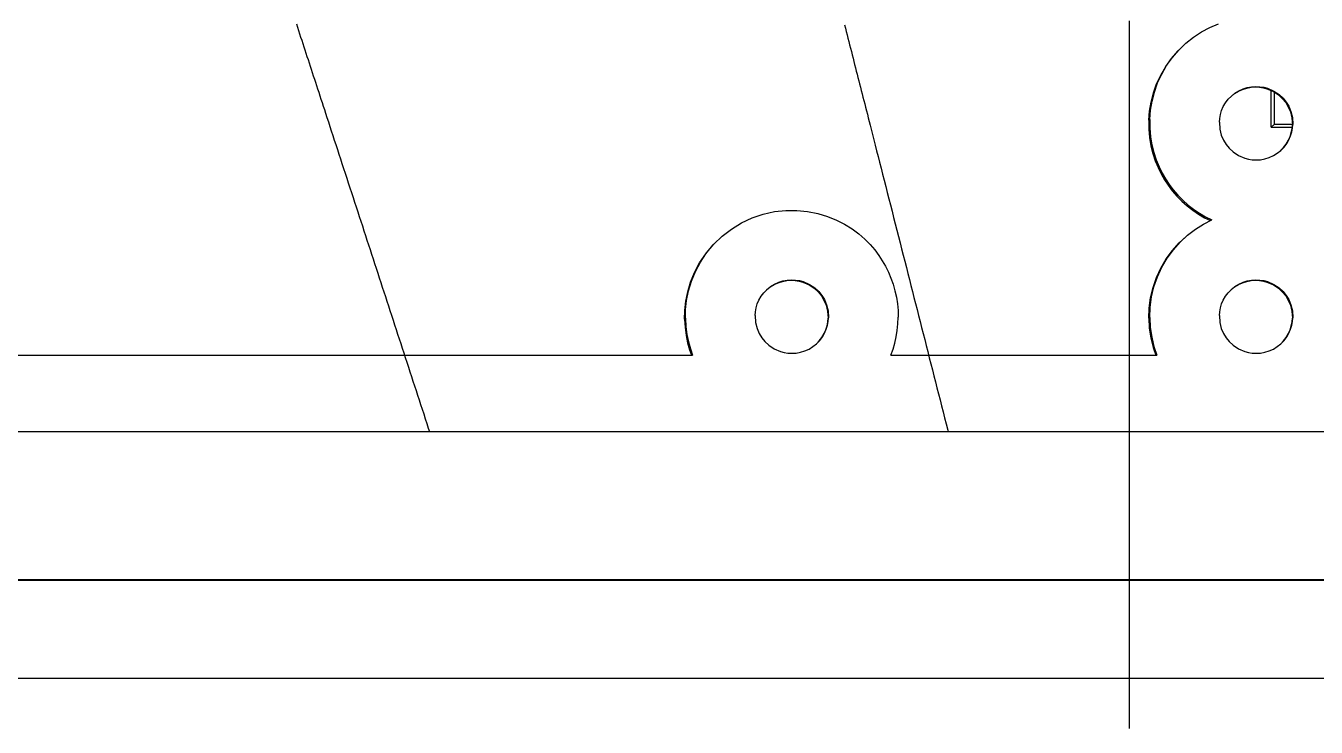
# Model space of a CAD drawing. Header units: millimetres. Extents: x -226 to 218, y -257 to 254.
# Drawn here: x 109.1 to 175, y 127.3 to 163.1 of the extents above; entities that cross this region are included whole.
import ezdxf

# ---------------------------------------------------------------- set-up
doc = ezdxf.new("R2010")
doc.units = ezdxf.units.MM
doc.layers.add('SKETCH', color=5, linetype='Continuous')
doc.layers.add('VISIBLE', color=7, linetype='Continuous')

msp = doc.modelspace()

# ---------------------------------------------------------------- linework, layer by layer
at = {"layer": 'SKETCH', "flags": 128}
for points in [[(122.942, 163.208), (122.997, 163.041), (123.052, 162.874), (123.106, 162.706), (123.161, 162.539), (123.215, 162.373), (123.27, 162.208), (123.324, 162.043), (123.377, 161.878), (123.431, 161.714), (123.485, 161.55), (123.539, 161.386), (123.592, 161.222), (123.646, 161.057), (123.7, 160.892), (123.754, 160.726), (123.808, 160.56), (123.863, 160.393), (123.918, 160.225), (123.973, 160.056), (124.029, 159.885), (124.085, 159.713), (124.142, 159.54), (124.199, 159.365), (124.257, 159.188), (124.315, 159.009), (124.374, 158.829), (124.434, 158.646), (124.506, 158.425), (124.579, 158.201), (124.653, 157.974), (124.728, 157.743), (124.804, 157.511), (124.881, 157.276), (124.958, 157.038), (125.036, 156.799), (125.115, 156.558), (125.194, 156.315), (125.273, 156.072), (125.353, 155.826), (125.433, 155.581), (125.514, 155.334), (125.594, 155.087), (125.675, 154.84), (125.755, 154.593), (125.836, 154.346), (125.916, 154.099), (125.996, 153.853), (126.076, 153.608), (126.156, 153.364), (126.235, 153.122), (126.314, 152.881), (126.392, 152.64), (126.47, 152.4), (126.549, 152.16), (126.627, 151.92), (126.705, 151.679), (126.784, 151.439), (126.862, 151.199), (126.941, 150.959), (127.019, 150.719), (127.097, 150.478), (127.176, 150.238), (127.254, 149.998), (127.333, 149.758), (127.411, 149.518), (127.489, 149.277), (127.568, 149.037), (127.646, 148.797), (127.724, 148.557), (127.803, 148.317), (127.881, 148.076), (127.96, 147.836), (128.038, 147.596), (128.116, 147.356), (128.195, 147.115), (128.273, 146.875), (128.351, 146.635), (128.43, 146.395), (128.508, 146.155), (128.586, 145.914), (128.665, 145.674), (128.743, 145.434), (128.821, 145.194), (128.9, 144.954), (128.978, 144.713), (129.056, 144.473), (129.135, 144.233), (129.213, 143.993), (129.291, 143.753), (129.37, 143.512), (129.448, 143.272), (129.526, 143.032), (129.605, 142.792), (129.683, 142.551), (129.737, 142.385)], [(150.945, 163.155), (150.989, 162.985), (151.032, 162.815), (151.076, 162.645), (151.119, 162.475), (151.163, 162.305), (151.206, 162.135), (151.25, 161.964), (151.293, 161.795), (151.336, 161.627), (151.379, 161.46), (151.421, 161.295), (151.463, 161.13), (151.505, 160.965), (151.547, 160.802), (151.589, 160.638), (151.631, 160.474), (151.673, 160.309), (151.715, 160.144), (151.757, 159.978), (151.8, 159.811), (151.843, 159.643), (151.886, 159.473), (151.93, 159.301), (151.974, 159.127), (152.019, 158.951), (152.065, 158.772), (152.111, 158.59), (152.158, 158.406), (152.206, 158.218), (152.255, 158.027), (152.305, 157.831), (152.373, 157.565), (152.442, 157.291), (152.514, 157.011), (152.586, 156.725), (152.661, 156.433), (152.736, 156.137), (152.813, 155.835), (152.89, 155.53), (152.969, 155.221), (153.049, 154.908), (153.129, 154.593), (153.209, 154.276), (153.291, 153.956), (153.372, 153.636), (153.454, 153.314), (153.536, 152.992), (153.618, 152.67), (153.7, 152.348), (153.781, 152.027), (153.862, 151.708), (153.943, 151.39), (154.023, 151.075), (154.103, 150.763), (154.181, 150.454), (154.26, 150.146), (154.338, 149.839), (154.416, 149.532), (154.494, 149.224), (154.573, 148.917), (154.651, 148.61), (154.729, 148.302), (154.807, 147.995), (154.885, 147.688), (154.964, 147.38), (155.042, 147.073), (155.12, 146.765), (155.198, 146.458), (155.276, 146.151), (155.355, 145.843), (155.433, 145.536), (155.511, 145.229), (155.589, 144.921), (155.667, 144.614), (155.746, 144.307), (155.824, 143.999), (155.902, 143.692), (155.98, 143.385), (156.058, 143.077), (156.137, 142.767), (156.218, 142.452), (156.235, 142.385)], [(165.488, 163.372), (165.487, 163.1), (165.487, 162.828), (165.486, 162.556), (165.485, 162.285), (165.484, 162.014), (165.484, 161.743), (165.483, 161.474), (165.483, 161.206), (165.483, 160.939), (165.482, 160.675), (165.482, 160.411), (165.482, 160.148), (165.482, 159.884), (165.482, 159.621), (165.482, 159.357), (165.482, 159.093), (165.482, 158.83), (165.482, 158.566), (165.482, 158.303), (165.482, 158.039), (165.482, 157.776), (165.482, 157.512), (165.482, 157.248), (165.482, 156.985), (165.482, 156.721), (165.482, 156.458), (165.482, 156.194), (165.482, 155.931), (165.482, 155.667), (165.482, 155.403), (165.482, 155.14), (165.482, 154.876), (165.482, 154.613), (165.482, 154.349), (165.482, 154.086), (165.482, 153.822), (165.482, 153.558), (165.482, 153.295), (165.482, 153.031), (165.482, 152.768), (165.482, 152.504), (165.482, 152.241), (165.482, 151.977), (165.482, 151.713), (165.482, 151.45), (165.482, 151.186), (165.482, 150.923), (165.482, 150.659), (165.482, 150.395), (165.482, 150.132), (165.482, 149.868), (165.482, 149.605), (165.482, 149.341), (165.482, 149.078), (165.482, 148.814), (165.482, 148.55), (165.482, 148.287), (165.482, 148.023), (165.482, 147.76), (165.482, 147.496), (165.482, 147.233), (165.482, 146.969), (165.482, 146.705), (165.482, 146.442), (165.482, 146.178), (165.482, 145.915), (165.482, 145.651), (165.482, 145.388), (165.482, 145.124), (165.482, 144.86), (165.482, 144.597), (165.482, 144.333), (165.482, 144.07), (165.482, 143.806), (165.482, 143.543), (165.482, 143.279), (165.482, 143.015), (165.482, 142.752), (165.482, 142.488), (165.482, 142.225), (165.482, 141.961), (165.482, 141.698), (165.482, 141.434), (165.482, 141.17), (165.482, 140.907), (165.482, 140.643), (165.482, 140.38), (165.482, 140.116), (165.482, 139.853), (165.482, 139.589), (165.482, 139.325), (165.482, 139.062), (165.482, 138.798), (165.482, 138.535), (165.482, 138.271), (165.482, 138.007), (165.482, 137.744), (165.482, 137.48), (165.482, 137.217), (165.482, 136.953), (165.482, 136.69), (165.482, 136.426), (165.482, 136.162), (165.482, 135.899), (165.482, 135.635), (165.482, 135.372), (165.482, 135.108), (165.482, 134.845), (165.482, 134.581), (165.482, 134.317), (165.482, 134.054), (165.482, 133.79), (165.482, 133.527), (165.482, 133.263), (165.482, 133), (165.482, 132.736), (165.482, 132.472), (165.482, 132.209), (165.482, 131.945), (165.482, 131.682), (165.482, 131.418), (165.482, 131.155), (165.482, 130.891), (165.482, 130.627), (165.482, 130.364), (165.482, 130.1), (165.482, 129.837), (165.482, 129.573), (165.482, 129.31), (165.482, 129.046), (165.482, 128.782), (165.482, 128.519), (165.482, 128.255), (165.482, 127.992), (165.482, 127.728), (165.482, 127.465), (165.482, 127.201)]]:
    msp.add_lwpolyline(points, dxfattribs=at)
at = {"layer": 'VISIBLE'}
for p, q in [((169.183, 162.8), (169.608, 163.03)), ((169.608, 163.03), (170.044, 163.217)), ((167.972, 161.822), (168.334, 162.17)), ((168.022, 161.87), (168.384, 162.218)), ((168.334, 162.17), (168.371, 162.206)), ((168.371, 162.206), (168.384, 162.218)), ((168.384, 162.218), (168.773, 162.529)), ((168.384, 162.218), (168.773, 162.529)), ((168.773, 162.529), (169.183, 162.8)), ((168.773, 162.529), (169.183, 162.8)), ((167.643, 161.44), (167.972, 161.822)), ((167.693, 161.488), (168.022, 161.87)), ((167.099, 160.595), (167.351, 161.029)), ((167.099, 160.595), (167.351, 161.029)), ((167.148, 160.643), (167.401, 161.077)), ((167.351, 161.029), (167.643, 161.44)), ((167.401, 161.077), (167.693, 161.488)), ((166.774, 159.728), (166.939, 160.191)), ((166.89, 160.144), (167.099, 160.595)), ((166.89, 160.144), (167.099, 160.595)), ((166.939, 160.191), (167.148, 160.643)), ((166.603, 159.213), (166.724, 159.681)), ((166.653, 159.26), (166.774, 159.728)), ((166.724, 159.681), (166.89, 160.144)), ((166.724, 159.681), (166.89, 160.144)), ((170.693, 159.508), (170.865, 159.646)), ((170.707, 159.523), (170.89, 159.67)), ((170.865, 159.646), (171.065, 159.769)), ((170.865, 159.646), (171.065, 159.769)), ((170.89, 159.67), (171.09, 159.792)), ((171.065, 159.769), (171.276, 159.865)), ((171.065, 159.769), (171.276, 159.865)), ((171.09, 159.792), (171.302, 159.889)), ((171.276, 159.865), (171.495, 159.933)), ((171.276, 159.865), (171.495, 159.933)), ((171.302, 159.889), (171.52, 159.957)), ((171.495, 159.933), (171.715, 159.974)), ((171.52, 159.957), (171.74, 159.998)), ((171.715, 159.974), (171.931, 159.988)), ((171.74, 159.998), (171.957, 160.012)), ((171.931, 159.988), (172.141, 159.978)), ((171.957, 160.012), (172.167, 160.002)), ((172.141, 159.978), (172.34, 159.946)), ((172.167, 160.002), (172.365, 159.97)), ((172.34, 159.946), (172.526, 159.896)), ((172.365, 159.97), (172.551, 159.92)), ((172.526, 159.896), (172.852, 159.755)), ((172.551, 159.92), (172.878, 159.778)), ((172.737, 157.931), (172.737, 159.804)), ((172.852, 159.755), (173.117, 159.578)), ((172.878, 159.778), (173.143, 159.601)), ((172.908, 158.087), (172.908, 159.717)), ((173.117, 159.578), (173.324, 159.385)), ((173.143, 159.601), (173.35, 159.409)), ((166.526, 158.746), (166.603, 159.213)), ((166.575, 158.793), (166.653, 159.26)), ((170.208, 158.781), (170.295, 158.981)), ((170.295, 158.981), (170.407, 159.174)), ((170.407, 159.174), (170.545, 159.357)), ((170.407, 159.174), (170.545, 159.357)), ((170.545, 159.357), (170.707, 159.523)), ((170.545, 159.357), (170.707, 159.523)), ((173.324, 159.385), (173.481, 159.191)), ((173.35, 159.409), (173.507, 159.215)), ((173.481, 159.191), (173.611, 158.978)), ((173.507, 159.215), (173.636, 159.001)), ((173.611, 158.978), (173.722, 158.718)), ((173.636, 159.001), (173.748, 158.741)), ((166.489, 158.285), (166.526, 158.746)), ((166.489, 158.285), (166.491, 157.835)), ((166.538, 158.332), (166.575, 158.793)), ((166.538, 158.332), (166.541, 157.881)), ((170.094, 158.191), (170.109, 158.383)), ((170.109, 158.383), (170.147, 158.581)), ((170.147, 158.581), (170.208, 158.781)), ((173.722, 158.718), (173.799, 158.409)), ((173.748, 158.741), (173.825, 158.432)), ((173.799, 158.409), (173.822, 158.054)), ((173.825, 158.432), (173.848, 158.077)), ((166.491, 157.835), (166.529, 157.4)), ((166.541, 157.881), (166.579, 157.446)), ((170.094, 158.191), (170.117, 157.836)), ((170.117, 157.836), (170.194, 157.527)), ((172.737, 157.931), (172.908, 158.087)), ((172.737, 157.931), (173.812, 157.931)), ((172.908, 158.087), (173.82, 158.087)), ((173.708, 157.463), (173.769, 157.664)), ((173.733, 157.487), (173.795, 157.687)), ((173.769, 157.664), (173.806, 157.862)), ((173.795, 157.687), (173.832, 157.885)), ((173.806, 157.862), (173.822, 158.054)), ((173.832, 157.885), (173.848, 158.077)), ((166.529, 157.4), (166.599, 156.983)), ((166.579, 157.446), (166.648, 157.03)), ((166.599, 156.983), (166.697, 156.587)), ((166.648, 157.03), (166.746, 156.634)), ((170.194, 157.527), (170.305, 157.267)), ((170.305, 157.267), (170.435, 157.053)), ((170.435, 157.053), (170.592, 156.859)), ((173.22, 156.733), (173.37, 156.888)), ((173.22, 156.733), (173.37, 156.888)), ((173.234, 156.745), (173.396, 156.911)), ((173.37, 156.888), (173.509, 157.071)), ((173.37, 156.888), (173.509, 157.071)), ((173.396, 156.911), (173.534, 157.094)), ((173.509, 157.071), (173.621, 157.264)), ((173.509, 157.071), (173.621, 157.264)), ((173.534, 157.094), (173.647, 157.287)), ((173.621, 157.264), (173.708, 157.463)), ((173.647, 157.287), (173.733, 157.487)), ((166.697, 156.587), (166.818, 156.214)), ((166.746, 156.634), (166.868, 156.261)), ((166.868, 156.261), (167.01, 155.911)), ((170.592, 156.859), (170.799, 156.667)), ((170.799, 156.667), (171.064, 156.49)), ((171.064, 156.49), (171.39, 156.348)), ((171.39, 156.348), (171.576, 156.298)), ((171.576, 156.298), (171.775, 156.266)), ((171.775, 156.266), (171.985, 156.256)), ((171.985, 156.256), (172.201, 156.27)), ((172.201, 156.27), (172.421, 156.311)), ((172.201, 156.27), (172.421, 156.311)), ((172.421, 156.311), (172.64, 156.379)), ((172.421, 156.311), (172.64, 156.379)), ((172.64, 156.379), (172.852, 156.476)), ((172.64, 156.379), (172.852, 156.476)), ((172.852, 156.476), (173.051, 156.598)), ((172.852, 156.476), (173.051, 156.598)), ((173.051, 156.598), (173.234, 156.745)), ((173.051, 156.598), (173.234, 156.745)), ((166.818, 156.214), (166.961, 155.865)), ((166.961, 155.865), (167.12, 155.539)), ((167.01, 155.911), (167.169, 155.585)), ((167.169, 155.585), (167.342, 155.284)), ((167.12, 155.539), (167.292, 155.238)), ((167.292, 155.238), (167.475, 154.96)), ((167.342, 155.284), (167.525, 155.006)), ((167.475, 154.96), (167.689, 154.676)), ((167.525, 155.006), (167.739, 154.722)), ((167.689, 154.676), (167.923, 154.405)), ((167.739, 154.722), (167.973, 154.451)), ((167.923, 154.405), (168.176, 154.148)), ((167.973, 154.451), (168.226, 154.194)), ((146.79, 153.487), (147.367, 153.614)), ((147.367, 153.614), (147.943, 153.678)), ((147.943, 153.678), (148.51, 153.68)), ((148.51, 153.68), (149.058, 153.626)), ((149.058, 153.626), (149.58, 153.521)), ((168.176, 154.148), (168.445, 153.909)), ((168.226, 154.194), (168.495, 153.954)), ((168.445, 153.909), (168.73, 153.688)), ((168.495, 153.954), (168.78, 153.733)), ((168.73, 153.688), (169.028, 153.486)), ((168.78, 153.733), (169.078, 153.532)), ((145.167, 152.727), (145.68, 153.04)), ((145.68, 153.04), (146.224, 153.295)), ((145.68, 153.04), (146.224, 153.295)), ((146.224, 153.295), (146.79, 153.487)), ((146.224, 153.295), (146.79, 153.487)), ((149.58, 153.521), (150.072, 153.372)), ((150.072, 153.372), (150.528, 153.186)), ((150.528, 153.186), (150.947, 152.971)), ((150.947, 152.971), (151.328, 152.731)), ((168.87, 152.716), (169.284, 152.976)), ((169.028, 153.486), (169.337, 153.306)), ((169.078, 153.532), (169.388, 153.351)), ((169.284, 152.976), (169.706, 153.192)), ((169.337, 153.306), (169.636, 153.157)), ((169.337, 153.306), (169.636, 153.157)), ((169.388, 153.351), (169.706, 153.192)), ((144.269, 151.951), (144.694, 152.361)), ((144.269, 151.951), (144.694, 152.361)), ((144.694, 152.361), (145.167, 152.727)), ((151.328, 152.731), (151.671, 152.475)), ((151.671, 152.475), (151.978, 152.208)), ((168.044, 152.016), (168.422, 152.365)), ((168.094, 152.061), (168.472, 152.41)), ((168.422, 152.365), (168.472, 152.41)), ((168.472, 152.41), (168.87, 152.716)), ((143.855, 151.461), (144.226, 151.906)), ((143.897, 151.506), (144.269, 151.951)), ((144.226, 151.906), (144.255, 151.936)), ((144.255, 151.936), (144.269, 151.951)), ((151.978, 152.208), (152.249, 151.933)), ((152.249, 151.933), (152.488, 151.655)), ((152.488, 151.655), (152.696, 151.378)), ((167.382, 151.196), (167.696, 151.625)), ((167.382, 151.196), (167.696, 151.625)), ((167.431, 151.241), (167.745, 151.67)), ((167.696, 151.625), (168.044, 152.016)), ((167.745, 151.67), (168.094, 152.061)), ((143.282, 150.504), (143.54, 150.99)), ((143.324, 150.548), (143.582, 151.035)), ((143.54, 150.99), (143.855, 151.461)), ((143.582, 151.035), (143.897, 151.506)), ((152.696, 151.378), (152.875, 151.108)), ((152.696, 151.378), (152.875, 151.108)), ((152.875, 151.108), (153.039, 150.824)), ((152.875, 151.108), (153.039, 150.824)), ((167.109, 150.734), (167.382, 151.196)), ((167.159, 150.779), (167.431, 151.241)), ((143.081, 150.011), (143.282, 150.504)), ((143.123, 150.055), (143.324, 150.548)), ((153.039, 150.824), (153.187, 150.528)), ((153.039, 150.824), (153.187, 150.528)), ((153.187, 150.528), (153.318, 150.219)), ((153.187, 150.528), (153.318, 150.219)), ((166.882, 150.245), (167.109, 150.734)), ((166.932, 150.289), (167.159, 150.779)), ((142.933, 149.519), (143.081, 150.011)), ((142.976, 149.563), (143.123, 150.055)), ((146.825, 149.473), (146.987, 149.64)), ((146.825, 149.473), (146.987, 149.64)), ((146.967, 149.619), (147.148, 149.764)), ((146.987, 149.64), (147.17, 149.786)), ((147.148, 149.764), (147.348, 149.887)), ((147.148, 149.764), (147.348, 149.887)), ((147.17, 149.786), (147.37, 149.909)), ((147.348, 149.887), (147.56, 149.983)), ((147.348, 149.887), (147.56, 149.983)), ((147.37, 149.909), (147.581, 150.005)), ((147.56, 149.983), (147.778, 150.051)), ((147.56, 149.983), (147.778, 150.051)), ((147.581, 150.005), (147.8, 150.074)), ((147.778, 150.051), (147.998, 150.092)), ((147.8, 150.074), (148.02, 150.114)), ((147.998, 150.092), (148.215, 150.106)), ((148.02, 150.114), (148.237, 150.128)), ((148.215, 150.106), (148.424, 150.096)), ((148.237, 150.128), (148.446, 150.118)), ((148.424, 150.096), (148.623, 150.064)), ((148.446, 150.118), (148.645, 150.087)), ((148.623, 150.064), (148.809, 150.014)), ((148.645, 150.087), (148.831, 150.037)), ((148.809, 150.014), (149.136, 149.873)), ((148.831, 150.037), (149.158, 149.895)), ((149.136, 149.873), (149.4, 149.696)), ((149.158, 149.895), (149.422, 149.718)), ((149.4, 149.696), (149.607, 149.503)), ((149.422, 149.718), (149.629, 149.525)), ((153.318, 150.219), (153.43, 149.901)), ((153.43, 149.901), (153.523, 149.574)), ((166.58, 149.214), (166.705, 149.736)), ((166.58, 149.214), (166.705, 149.736)), ((166.629, 149.258), (166.754, 149.78)), ((166.705, 149.736), (166.882, 150.245)), ((166.754, 149.78), (166.932, 150.289)), ((170.545, 149.473), (170.707, 149.64)), ((170.545, 149.473), (170.707, 149.64)), ((170.699, 149.631), (170.865, 149.764)), ((170.707, 149.64), (170.89, 149.786)), ((170.865, 149.764), (171.065, 149.887)), ((170.865, 149.764), (171.065, 149.887)), ((170.89, 149.786), (171.09, 149.909)), ((171.065, 149.887), (171.276, 149.983)), ((171.065, 149.887), (171.276, 149.983)), ((171.09, 149.909), (171.302, 150.005)), ((171.276, 149.983), (171.495, 150.051)), ((171.276, 149.983), (171.495, 150.051)), ((171.302, 150.005), (171.52, 150.074)), ((171.495, 150.051), (171.715, 150.092)), ((171.52, 150.074), (171.74, 150.114)), ((171.715, 150.092), (171.931, 150.106)), ((171.74, 150.114), (171.957, 150.128)), ((171.931, 150.106), (172.141, 150.096)), ((171.957, 150.128), (172.167, 150.118)), ((172.141, 150.096), (172.34, 150.064)), ((172.167, 150.118), (172.365, 150.087)), ((172.34, 150.064), (172.526, 150.014)), ((172.365, 150.087), (172.551, 150.037)), ((172.526, 150.014), (172.852, 149.873)), ((172.551, 150.037), (172.878, 149.895)), ((172.852, 149.873), (173.117, 149.696)), ((172.878, 149.895), (173.143, 149.718)), ((173.117, 149.696), (173.324, 149.503)), ((173.143, 149.718), (173.35, 149.525)), ((142.784, 148.568), (142.836, 149.036)), ((142.827, 148.612), (142.878, 149.08)), ((142.836, 149.036), (142.933, 149.519)), ((142.878, 149.08), (142.976, 149.563)), ((146.488, 148.898), (146.574, 149.097)), ((146.574, 149.097), (146.687, 149.291)), ((146.687, 149.291), (146.825, 149.473)), ((146.687, 149.291), (146.825, 149.473)), ((149.607, 149.503), (149.764, 149.309)), ((149.629, 149.525), (149.786, 149.331)), ((149.764, 149.309), (149.894, 149.096)), ((149.786, 149.331), (149.916, 149.118)), ((149.894, 149.096), (150.005, 148.836)), ((149.916, 149.118), (150.028, 148.858)), ((153.523, 149.574), (153.595, 149.241)), ((153.595, 149.241), (153.647, 148.904)), ((166.507, 148.687), (166.58, 149.214)), ((166.507, 148.687), (166.58, 149.214)), ((166.556, 148.731), (166.629, 149.258)), ((170.208, 148.898), (170.295, 149.097)), ((170.295, 149.097), (170.407, 149.291)), ((170.407, 149.291), (170.545, 149.473)), ((170.407, 149.291), (170.545, 149.473)), ((173.324, 149.503), (173.481, 149.309)), ((173.35, 149.525), (173.507, 149.331)), ((173.481, 149.309), (173.611, 149.096)), ((173.507, 149.331), (173.636, 149.118)), ((173.611, 149.096), (173.722, 148.836)), ((173.636, 149.118), (173.748, 148.858)), ((142.773, 148.118), (142.784, 148.568)), ((142.816, 148.162), (142.827, 148.612)), ((146.374, 148.308), (146.389, 148.499)), ((146.389, 148.499), (146.427, 148.697)), ((146.427, 148.697), (146.488, 148.898)), ((150.005, 148.836), (150.082, 148.527)), ((150.028, 148.858), (150.105, 148.549)), ((150.082, 148.527), (150.105, 148.172)), ((150.105, 148.549), (150.128, 148.194)), ((153.647, 148.904), (153.677, 148.564)), ((153.677, 148.564), (153.686, 148.223)), ((166.486, 148.164), (166.507, 148.687)), ((166.535, 148.208), (166.556, 148.731)), ((170.094, 148.308), (170.109, 148.499)), ((170.109, 148.499), (170.147, 148.697)), ((170.147, 148.697), (170.208, 148.898)), ((173.722, 148.836), (173.799, 148.527)), ((173.748, 148.858), (173.825, 148.549)), ((173.799, 148.527), (173.822, 148.172)), ((173.825, 148.549), (173.848, 148.194)), ((142.773, 148.118), (142.797, 147.691)), ((142.797, 147.691), (142.851, 147.287)), ((142.816, 148.162), (142.839, 147.734)), ((142.839, 147.734), (142.893, 147.331)), ((146.374, 148.308), (146.397, 147.952)), ((146.397, 147.952), (146.474, 147.643)), ((149.991, 147.581), (150.052, 147.782)), ((150.013, 147.603), (150.075, 147.804)), ((150.052, 147.782), (150.09, 147.98)), ((150.075, 147.804), (150.112, 148.002)), ((150.09, 147.98), (150.105, 148.172)), ((150.112, 148.002), (150.128, 148.194)), ((153.641, 147.548), (153.674, 147.884)), ((153.641, 147.548), (153.674, 147.884)), ((153.674, 147.884), (153.686, 148.223)), ((166.486, 148.164), (166.514, 147.651)), ((166.535, 148.208), (166.563, 147.694)), ((166.563, 147.694), (166.638, 147.198)), ((170.094, 148.308), (170.117, 147.952)), ((170.117, 147.952), (170.194, 147.643)), ((173.708, 147.581), (173.769, 147.782)), ((173.733, 147.603), (173.795, 147.804)), ((173.769, 147.782), (173.806, 147.98)), ((173.795, 147.804), (173.832, 148.002)), ((173.806, 147.98), (173.822, 148.172)), ((173.832, 148.002), (173.848, 148.194)), ((142.851, 147.287), (142.93, 146.909)), ((142.893, 147.331), (142.972, 146.953)), ((146.474, 147.643), (146.585, 147.384)), ((146.585, 147.384), (146.715, 147.17)), ((146.715, 147.17), (146.872, 146.976)), ((149.509, 146.858), (149.654, 147.006)), ((149.509, 146.858), (149.654, 147.006)), ((149.514, 146.861), (149.676, 147.028)), ((149.514, 146.861), (149.676, 147.028)), ((149.654, 147.006), (149.792, 147.189)), ((149.654, 147.006), (149.792, 147.189)), ((149.676, 147.028), (149.814, 147.211)), ((149.676, 147.028), (149.814, 147.211)), ((149.792, 147.189), (149.905, 147.382)), ((149.792, 147.189), (149.905, 147.382)), ((149.814, 147.211), (149.927, 147.404)), ((149.905, 147.382), (149.991, 147.581)), ((149.927, 147.404), (150.013, 147.603)), ((153.514, 146.894), (153.587, 147.217)), ((153.514, 146.894), (153.587, 147.217)), ((153.587, 147.217), (153.641, 147.548)), ((153.587, 147.217), (153.641, 147.548)), ((166.514, 147.651), (166.588, 147.154)), ((166.588, 147.154), (166.705, 146.679)), ((166.638, 147.198), (166.754, 146.723)), ((170.194, 147.643), (170.305, 147.384)), ((170.305, 147.384), (170.435, 147.17)), ((170.435, 147.17), (170.592, 146.976)), ((173.214, 146.845), (173.37, 147.006)), ((173.214, 146.845), (173.37, 147.006)), ((173.234, 146.861), (173.396, 147.028)), ((173.234, 146.861), (173.396, 147.028)), ((173.37, 147.006), (173.509, 147.189)), ((173.37, 147.006), (173.509, 147.189)), ((173.396, 147.028), (173.534, 147.211)), ((173.396, 147.028), (173.534, 147.211)), ((173.509, 147.189), (173.621, 147.382)), ((173.509, 147.189), (173.621, 147.382)), ((173.534, 147.211), (173.647, 147.404)), ((173.621, 147.382), (173.708, 147.581)), ((173.647, 147.404), (173.733, 147.603)), ((142.93, 146.909), (143.029, 146.557)), ((142.972, 146.953), (143.071, 146.601)), ((143.029, 146.557), (143.129, 146.274)), ((143.071, 146.601), (143.187, 146.274)), ((146.872, 146.976), (147.079, 146.783)), ((147.079, 146.783), (147.344, 146.606)), ((147.344, 146.606), (147.67, 146.465)), ((147.67, 146.465), (147.856, 146.415)), ((147.856, 146.415), (148.055, 146.383)), ((148.055, 146.383), (148.264, 146.373)), ((148.264, 146.373), (148.481, 146.387)), ((148.481, 146.387), (148.701, 146.428)), ((148.481, 146.387), (148.701, 146.428)), ((148.701, 146.428), (148.92, 146.496)), ((148.701, 146.428), (148.92, 146.496)), ((148.92, 146.496), (149.132, 146.592)), ((148.92, 146.496), (149.132, 146.592)), ((149.132, 146.592), (149.331, 146.715)), ((149.132, 146.592), (149.331, 146.715)), ((149.331, 146.715), (149.514, 146.861)), ((149.331, 146.715), (149.514, 146.861)), ((153.314, 146.274), (153.423, 146.579)), ((153.314, 146.274), (153.423, 146.579)), ((153.423, 146.579), (153.514, 146.894)), ((153.423, 146.579), (153.514, 146.894)), ((166.705, 146.679), (166.843, 146.274)), ((166.754, 146.723), (166.907, 146.274)), ((170.592, 146.976), (170.799, 146.783)), ((170.799, 146.783), (171.064, 146.606)), ((171.064, 146.606), (171.39, 146.465)), ((171.39, 146.465), (171.576, 146.415)), ((171.576, 146.415), (171.775, 146.383)), ((171.775, 146.383), (171.985, 146.373)), ((171.985, 146.373), (172.201, 146.387)), ((172.201, 146.387), (172.421, 146.428)), ((172.201, 146.387), (172.421, 146.428)), ((172.421, 146.428), (172.64, 146.496)), ((172.421, 146.428), (172.64, 146.496)), ((172.64, 146.496), (172.852, 146.592)), ((172.64, 146.496), (172.852, 146.592)), ((172.852, 146.592), (173.051, 146.715)), ((172.852, 146.592), (173.051, 146.715)), ((173.051, 146.715), (173.234, 146.861)), ((173.051, 146.715), (173.234, 146.861)), ((64.364, 146.274), (143.187, 146.274)), ((153.314, 146.274), (166.907, 146.274)), ((-196.916, 142.385), (196.916, 142.385)), ((-196.916, 134.812), (196.916, 134.812)), ((-196.856, 134.771), (196.856, 134.771)), ((-196.916, 129.763), (196.916, 129.763))]:
    msp.add_line(p, q, dxfattribs=at)

doc.saveas('drawing.dxf')
